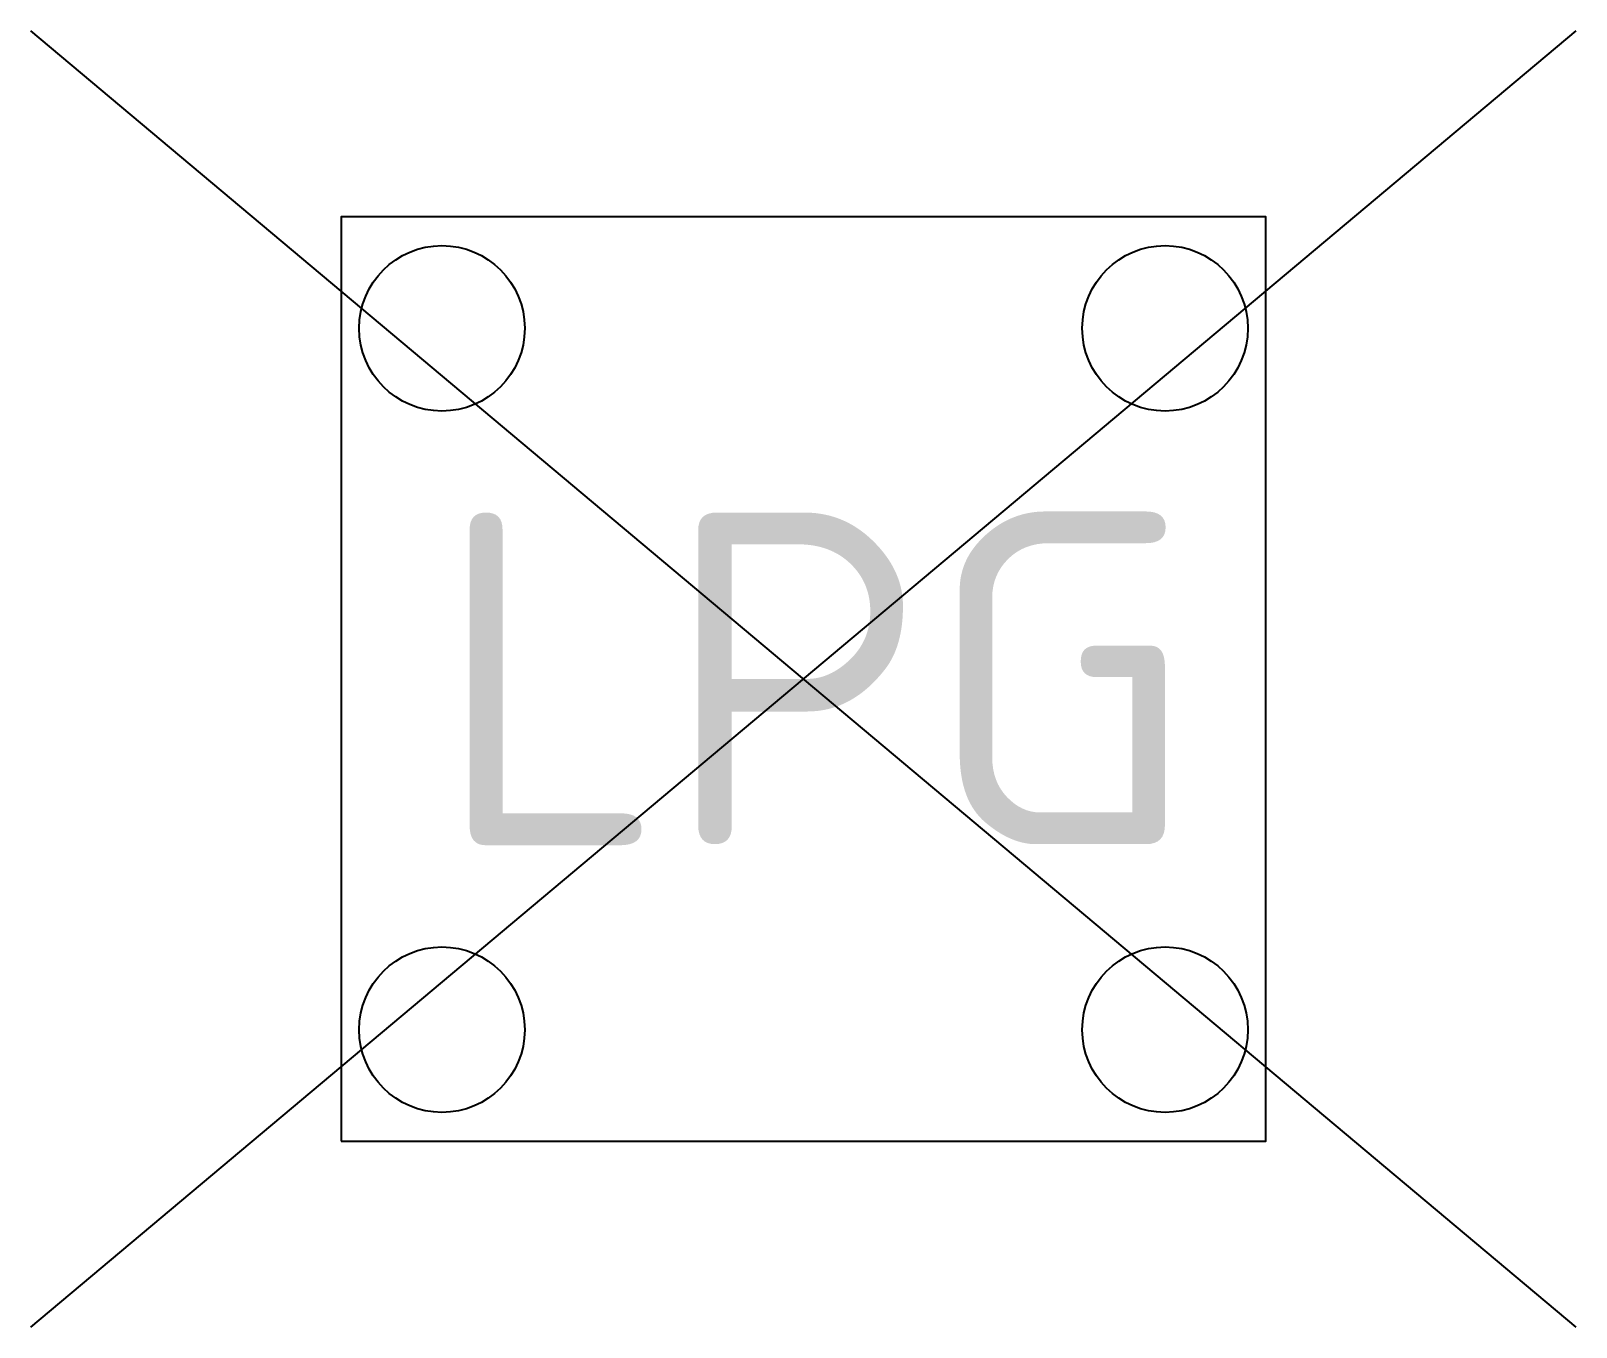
# Model space of a CAD drawing. Extents: x -4.18 to 4.18, y -3.51 to 3.51.
import ezdxf

# ---------------------------------------------------------------- set-up
doc = ezdxf.new("R2010")
doc.units = 0
doc.styles.add('NLCS-ISO', font='NLCS-ISO.ttf')

msp = doc.modelspace()

# ---------------------------------------------------------------- linework, layer by layer
for p, q in [((-4.1787, -3.5064), (4.1787, 3.5064)), ((4.1787, -3.5064), (-4.1787, 3.5064))]:
    msp.add_line(p, q)
msp.add_lwpolyline([(-2.5, -2.5), (2.5, -2.5), (2.5, 2.5), (-2.5, 2.5)], close=True)
for centre in [(-1.9555, 1.8972), (1.9555, 1.8972), (-1.9555, -1.8972), (1.9555, -1.8972)]:
    msp.add_circle(centre, 0.4477)

# ---------------------------------------------------------------- texts
at = {"style": 'NLCS-ISO'}
msp.add_text('LPG', height=1.8, dxfattribs=at).set_placement((-1.99, -0.8995))

doc.saveas('drawing.dxf')
